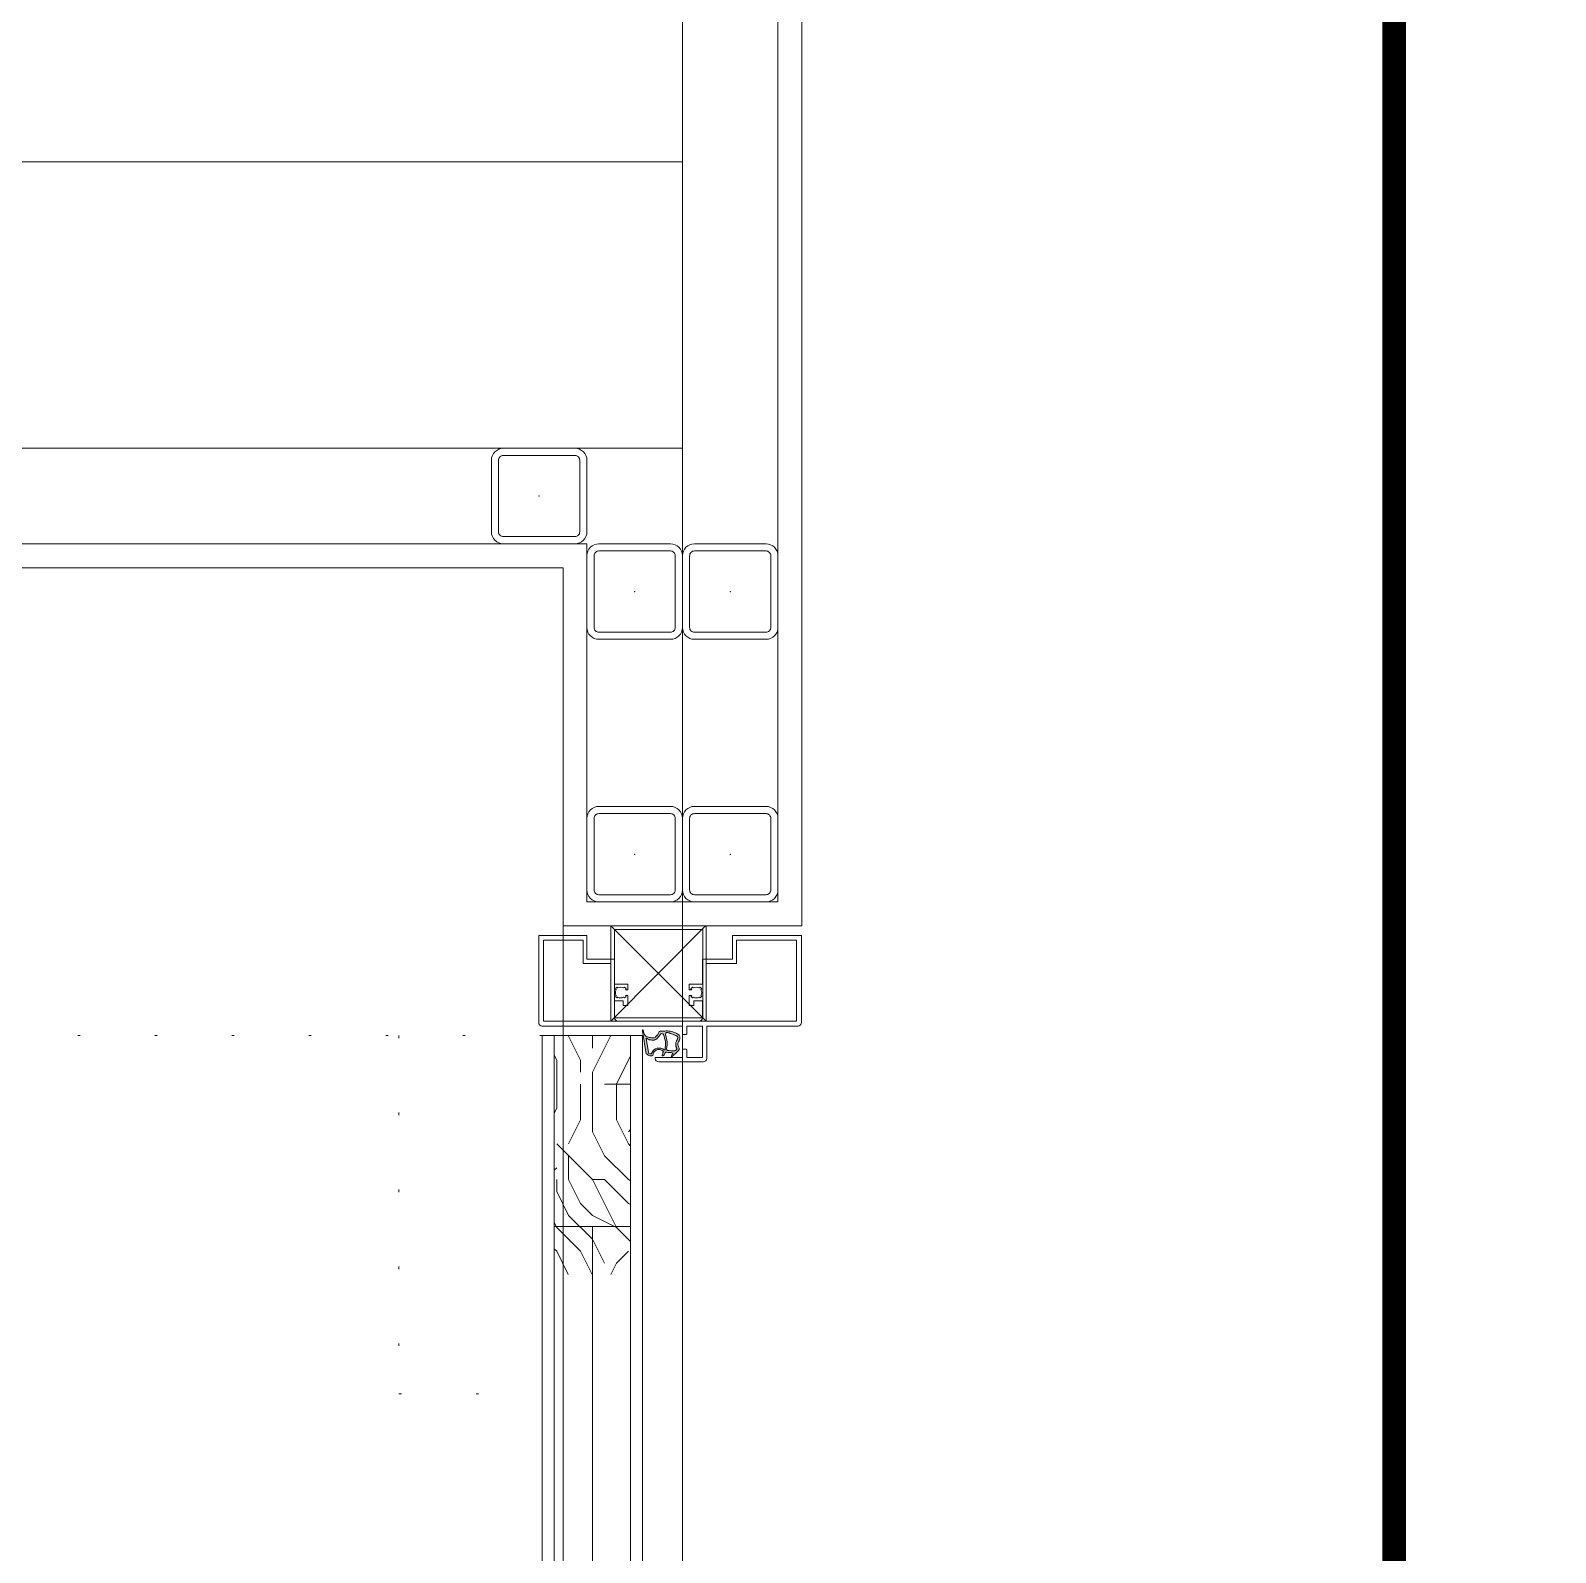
# Model space of a CAD drawing. Extents: x -1281 to 23780, y 0 to 7214.
# Drawn here: x 1365.2 to 1429.1, y 475.8 to 539.5 of the extents above; entities that cross this region are included whole.
import ezdxf

# ---------------------------------------------------------------- set-up
doc = ezdxf.new("R2010")
doc.units = 0
doc.header["$LTSCALE"] = 25
doc.header["$MEASUREMENT"] = 0
doc.linetypes.add('DOT2', pattern=[0.125, 0, -0.125])
doc.linetypes.add('HIDDEN2', pattern=[4.7624999999999975, 3.174999999999998, -1.587499999999999])
doc.layers.get('0').update_dxf_attribs({"color": 9, "lineweight": 9})
for name, color, linetype, lineweight in [('06D', 9, 'Continuous', 9), ('09', 9, 'Continuous', 9), ('10', 9, 'Continuous', 9), ('11', 9, 'Continuous', 9), ('12', 9, 'Continuous', 9), ('20', 9, 'DOT2', 9), ('21', 9, 'Continuous', 9), ('33', 9, 'BATTING', 9), ('35', 9, 'Continuous', 9), ('40B', 9, 'Continuous', 9)]:
    doc.layers.add(name, color=color, linetype=linetype, lineweight=lineweight)
doc.linetypes.add('BATTING', pattern='A,0.0001,-0.1,[134,ltypeshp.shx,S=0.1,R=0,X=-0.1,Y=0],-0.2,[134,ltypeshp.shx,S=0.1,R=180,X=0.1,Y=0],-0.1', length=0.4001000000000002)

# ---------------------------------------------------------------- blocks, each defined once
blk = doc.blocks.new('Prf-40x40')
for points in [[(1.5, -1.999999999998179), (-1.5, -2.000000000001818, -0.4142135623730951), (-2, -1.500000000001818), (-2, 1.499999999998179, -0.4142135623730951), (-1.5, 1.999999999998179), (1.5, 2.000000000001818, -0.4142135623730951), (2, 1.500000000001818), (2, -1.499999999998179, -0.4142135623730951)], [(1.499999999999543, -1.699999999998908), (-1.5, -1.700000000002543, -0.4142135623738941), (-1.699999999999818, -1.500000000001818), (-1.699999999999818, 1.499999999998179, -0.4142135623738941), (-1.499999999999543, 1.699999999998908), (1.5, 1.700000000002543, -0.4142135623738941), (1.699999999999818, 1.500000000001818), (1.699999999999818, -1.499999999998179, -0.4142135623738941)]]:
    blk.add_lwpolyline(points, format="xyb", close=True)
blk.add_point((0, 0))
blk = doc.blocks.new('p-korkasa_40x40')
at = {"layer": '10'}
for points in [[(-2, -2), (-2, -2, 4.557571570274368), (-2, -2), (2, -2.000000000000454, 6.895317174706505), (2, -2.000000000000454), (2, -2.000000000000454), (2, 2.000000000000454), (-2, 2), (-2, -2)], [(-1.85000000000582, -1.85000000000582), (-1.85000000000582, 1.85000000000582), (1.85000000000582, 1.85000000000582), (1.85000000000582, -1.85000000000582), (-1.85000000000582, -1.85000000000582, -4.556434831823175), (-1.85000000000582, -1.85000000000582)]]:
    blk.add_lwpolyline(points, format="xyb", close=True, dxfattribs=at)
for points in [[(2, -2.000000000000454), (-2, 2)], [(2, 2.000000000000454), (-2, -1.96874570933869)]]:
    blk.add_lwpolyline(points, dxfattribs=at)
blk = doc.blocks.new('p-kapı')
at = {"layer": '09'}
h = blk.add_hatch(dxfattribs=at)
h.set_pattern_fill('LOGEND', color=256, scale=10, style=0)
h.set_pattern_definition([(360, (-1595.241908694795, -1979.639528495034), (9.999999999999996, -10), [3, -7]), (360, (-1595.241908694795, -1980.139528495034), (9.999999999999996, -10), [3, -7]), (360, (-1594.741908694795, -1981.139528495034), (9.999999999999996, -10), [2, -8]), (360, (-1594.241908694796, -1982.139528495034), (9.999999999999996, -10), [1.5, -8.5]), (360, (-1594.241908694796, -1983.139528495034), (9.999999999999996, -10), [1, -9]), (360, (-1596.741908694796, -1984.139528495034), (9.999999999999996, -10), [0.5, -2.5, 0.5, -6.5]), (360, (-1595.241908694795, -1984.639528495034), (9.999999999999996, -10), [0.5, -4, 1.5, -4]), (360, (-1593.241908694795, -1985.139528495034), (9.999999999999996, -10), [0.5, -0.5, 0.5, -8.5]), (360, (-1593.741908694795, -1985.639528495034), (9.999999999999996, -10), [0.5, -9.5]), (360, (-1594.241908694796, -1986.639528495034), (9.999999999999996, -10), [1.5, -8.5]), (360, (-1594.241908694796, -1987.639528495034), (9.999999999999996, -10), [2, -8]), (360, (-1594.741908694795, -1988.639528495034), (9.999999999999996, -10), [2.5, -3, 0.5, -4]), (270, (-1598.741908694796, -1982.639528495034), (-10, -9.999999999999996), [0.5, -1, 2.5, -6]), (270, (-1598.241908694796, -1983.639528495034), (-10, -9.999999999999996), [0.5, -0.5, 1.5, -7.5]), (270, (-1597.741908694796, -1987.639528495034), (-10, -9.999999999999996), [1, -9]), (270, (-1597.241908694796, -1983.639528495034), (-10, -9.999999999999996), [2, -3, 0.5, -4.5]), (270, (-1596.741908694796, -1989.139528495034), (-10, -9.999999999999996), [0.5, -9.5]), (270, (-1596.241908694796, -1984.139528495034), (-10, -9.999999999999996), [1.5, -8.5]), (270, (-1595.241908694795, -1984.639528495034), (-10, -9.999999999999996), [1, -9]), (270, (-1594.241908694796, -1984.639528495034), (-10, -9.999999999999996), [0.5, -1.5, 1.5, -6.5]), (270, (-1593.741908694795, -1985.139528495034), (-10, -9.999999999999996), [0.5, -9.5]), (270, (-1593.241908694795, -1983.139528495034), (-10, -9.999999999999996), [1.399999999999999, -8.6]), (270, (-1592.741908694796, -1981.139528495034), (-10, -9.999999999999996), [1, -9]), (270, (-1591.741908694795, -1985.139528495034), (-10, -9.999999999999996), [0.5, -9.5]), (270, (-1590.741908694796, -1984.639528495034), (-10, -9.999999999999996), [1.5, -8.5]), (270, (-1589.741908694796, -1984.639528495034), (-10, -9.999999999999996), [1.5, -8.5]), (314.9999999999999, (-1591.241908694796, -1980.639528495034), (-3.3e-15, -10.00000000019025), [0.7071000000000001, -0.7071000000000001, 0.7071000000000001, -12.02083562]), (314.9999999999999, (-1593.241908694795, -1983.139528495034), (-3.3e-15, -10.00000000019025), [1.414199999999999, -12.72793562]), (314.9999999999999, (-1597.241908694796, -1988.139528495034), (-3.3e-15, -10.00000000019025), [1.414199999999999, -12.72793562]), (314.9999999999999, (-1595.241908694795, -1985.639528495034), (-3.3e-15, -10.00000000019025), [1.414199999999999, -12.72793562]), (314.9999999999999, (-1594.741908694795, -1983.639528495034), (-3.3e-15, -10.00000000019025), [1.414199999999999, -12.72793562]), (314.9999999999999, (-1591.741908694795, -1981.639528495034), (-3.3e-15, -10.00000000019025), [1.414199999999999, -12.72793562]), (314.9999999999999, (-1592.741908694796, -1982.139528495034), (-3.3e-15, -10.00000000019025), [2.121319999999998, -12.02081562]), (314.9999999999999, (-1595.741908694796, -1986.639528495034), (-3.3e-15, -10.00000000019025), [0.7071000000000001, -13.43503562]), (314.9999999999999, (-1596.241908694796, -1987.639528495034), (-3.3e-15, -10.00000000019025), [0.7071000000000001, -13.43503562]), (314.9999999999999, (-1592.241908694796, -1987.639528495034), (-3.3e-15, -10.00000000019025), [0.7071000000000001, -13.43503562]), (314.9999999999999, (-1596.241908694796, -1982.639528495034), (-3.3e-15, -10.00000000019025), [0.7071000000000001, -13.43503562]), (314.9999999999999, (-1590.741908694796, -1986.139528495034), (-3.3e-15, -10.00000000019025), [0.7071000000000001, -13.43503562]), (314.9999999999999, (-1594.241908694796, -1985.139528495034), (-3.3e-15, -10.00000000019025), [0.7071000000000001, -13.43503562]), (314.9999999999999, (-1593.241908694795, -1986.139528495034), (-3.3e-15, -10.00000000019025), [0.7071000000000001, -13.43503562]), (225, (-1593.741908694795, -1984.139528495034), (-10.00000000019025, 3.3e-15), [0.7071000000000001, -0.7071000000000001, 2.121319999999998, -10.60661562]), (225, (-1592.241908694796, -1984.139528495034), (-10.00000000019025, 3.3e-15), [0.7071000000000001, -13.43503562]), (225, (-1592.241908694796, -1980.639528495034), (-10.00000000019025, 3.3e-15), [0.7071000000000001, -13.43503562]), (225, (-1594.241908694796, -1983.139528495034), (-10.00000000019025, 3.3e-15), [0.7071000000000001, -13.43503562]), (225, (-1592.741908694796, -1985.139528495034), (-10.00000000019025, 3.3e-15), [0.7071000000000001, -13.43503562]), (225, (-1595.241908694795, -1982.639528495034), (-10.00000000019025, 3.3e-15), [0.7071000000000001, -13.43503562]), (225, (-1591.241908694796, -1982.639528495034), (-10.00000000019025, 3.3e-15), [0.7071000000000001, -13.43503562]), (225, (-1598.241908694796, -1979.639528495034), (-10.00000000019025, 3.3e-15), [0.7071000000000001, -13.43503562]), (225, (-1597.741908694796, -1980.139528495034), (-10.00000000019025, 3.3e-15), [1.414199999999999, -12.72793562]), (225, (-1597.241908694796, -1980.639528495034), (-10.00000000019025, 3.3e-15), [1.414199999999999, -12.72793562]), (225, (-1596.241908694796, -1980.639528495034), (-10.00000000019025, 3.3e-15), [1.414199999999999, -12.72793562]), (225, (-1595.741908694796, -1981.639528495034), (-10.00000000019025, 3.3e-15), [1.414199999999999, -12.72793562]), (225, (-1591.741908694795, -1985.639528495034), (-10.00000000019025, 3.3e-15), [1.414199999999999, -12.72793562]), (225, (-1589.741908694796, -1980.639528495034), (-10.00000000019025, 3.3e-15), [1.414199999999999, -12.72793562]), (225, (-1589.241908694796, -1988.639528495034), (-10.00000000019025, 3.3e-15), [1.414199999999999, -12.72793562]), (225, (-1589.241908694796, -1987.639528495034), (-10.00000000019025, 3.3e-15), [1.414199999999999, -12.72793562]), (225, (-1590.241908694796, -1987.139528495034), (-10.00000000019025, 3.3e-15), [1.414199999999999, -12.72793562]), (225, (-1597.241908694796, -1987.139528495034), (-10.00000000019025, 3.3e-15), [2.121319999999998, -12.02081562]), (225, (-1590.741908694796, -1986.139528495034), (-10.00000000019025, 3.3e-15), [2.121319999999998, -12.02081562]), (333.4349487999999, (-1596.241908694796, -1989.139528495034), (10.00000000000094, -4.0006493e-09), [1.117999999999998, -21.24267976999997]), (333.4349487999999, (-1596.241908694796, -1984.139528495034), (10.00000000000094, -4.0006493e-09), [1.117999999999998, -21.24267976999997]), (333.4349487999999, (-1595.241908694795, -1987.139528495034), (10.00000000000094, -4.0006493e-09), [1.117999999999998, -21.24267976999997]), (333.4349487999999, (-1592.241908694796, -1980.139528495034), (10.00000000000094, -4.0006493e-09), [1.117999999999998, -21.24267976999997]), (333.4349487999999, (-1592.741908694796, -1981.139528495034), (10.00000000000094, -4.0006493e-09), [1.117999999999998, -21.24267976999997]), (333.4349487999999, (-1595.741908694796, -1983.139528495034), (10.00000000000094, -4.0006493e-09), [1.117999999999998, -21.24267976999997]), (333.4349487999999, (-1595.741908694796, -1988.139528495034), (10.00000000000094, -4.0006493e-09), [1.117999999999998, -21.24267976999997]), (333.4349487999999, (-1592.741908694796, -1985.139528495034), (10.00000000000094, -4.0006493e-09), [2.235999999999997, -20.12467976999998]), (296.5650511799998, (-1592.741908694796, -1986.639528495034), (5.099821e-10, -10.00000000000094), [1.117999999999975, -21.24267976999962]), (296.5650511799998, (-1591.241908694796, -1983.639528495034), (5.099821e-10, -10.00000000000094), [1.117999999999975, -21.24267976999962]), (296.5650511799998, (-1596.241908694796, -1985.639528495034), (5.099821e-10, -10.00000000000094), [1.117999999999975, -21.24267976999962]), (296.5650511799998, (-1598.241908694796, -1986.139528495034), (5.099821e-10, -10.00000000000094), [1.117999999999975, -21.24267976999962]), (296.5650511799998, (-1592.241908694796, -1984.139528495034), (5.099821e-10, -10.00000000000094), [1.117999999999975, -21.24267976999962]), (296.5650511799998, (-1593.241908694795, -1984.139528495034), (5.099821e-10, -10.00000000000094), [1.117999999999975, -21.24267976999962]), (296.5650511799998, (-1597.241908694796, -1985.639528495034), (5.099821e-10, -10.00000000000094), [2.235999999999953, -20.12467976999963]), (296.5650511799998, (-1589.741908694796, -1982.139528495034), (5.099821e-10, -10.00000000000094), [2.235999999999953, -20.12467976999963]), (296.5650511799998, (-1590.741908694796, -1982.639528495034), (5.099821e-10, -10.00000000000094), [2.235999999999953, -20.12467976999963]), (243.4349487999999, (-1598.741908694796, -1981.139528495034), (-4.0006526e-09, -10.00000000000094), [1.11799999999998, -21.24267976999968]), (243.4349487999999, (-1598.741908694796, -1986.639528495034), (-4.0006526e-09, -10.00000000000094), [1.11799999999998, -21.24267976999968]), (243.4349487999999, (-1596.741908694796, -1979.639528495034), (-4.0006526e-09, -10.00000000000094), [1.11799999999998, -21.24267976999968]), (243.4349487999999, (-1597.741908694796, -1988.639528495034), (-4.0006526e-09, -10.00000000000094), [1.11799999999998, -21.24267976999968]), (243.4349487999999, (-1596.741908694796, -1982.639528495034), (-4.0006526e-09, -10.00000000000094), [1.11799999999998, -21.24267976999968]), (243.4349487999999, (-1594.741908694795, -1983.639528495034), (-4.0006526e-09, -10.00000000000094), [1.11799999999998, -21.24267976999968]), (243.4349487999999, (-1593.741908694795, -1985.639528495034), (-4.0006526e-09, -10.00000000000094), [1.11799999999998, -21.24267976999968]), (243.4349487999999, (-1598.241908694796, -1981.639528495034), (3.2114650989e-06, -10.00000160773382), [1.11799999999998, -21.24267976999968]), (243.4349487999999, (-1595.741908694796, -1983.139528495034), (-4.0006526e-09, -10.00000000000094), [1.11799999999998, -21.24267976999968]), (243.4349487999999, (-1592.741908694796, -1982.139528495034), (-4.0006526e-09, -10.00000000000094), [1.11799999999998, -21.24267976999968]), (243.4349487999999, (-1591.741908694795, -1983.139528495034), (-4.0006526e-09, -10.00000000000094), [1.11799999999998, -21.24267976999968]), (243.4349487999999, (-1589.741908694796, -1986.139528495034), (-4.0006526e-09, -10.00000000000094), [1.11799999999998, -21.24267976999968]), (243.4349487999999, (-1597.241908694796, -1989.139528495034), (-4.0006526e-09, -10.00000000000094), [1.11799999999998, -21.24267976999968]), (243.4349487999999, (-1598.741908694796, -1988.639528495034), (-4.0006526e-09, -10.00000000000094), [2.23599999999996, -20.12467976999968]), (243.4349487999999, (-1597.241908694796, -1981.639528495034), (-4.0006526e-09, -10.00000000000094), [2.23599999999996, -20.12467976999968]), (206.5650511799999, (-1598.741908694796, -1980.139528495034), (-10.00000000000094, -5.099854e-10), [1.117999999999998, -21.24267976999997]), (206.5650511799999, (-1590.241908694796, -1979.639528495034), (-10.00000000000094, -5.099854e-10), [1.117999999999998, -21.24267976999997]), (206.5650511799999, (-1590.741908694796, -1984.639528495034), (-10.00000000000094, -5.099854e-10), [1.117999999999998, -21.24267976999997]), (206.5650511799999, (-1594.741908694795, -1981.139528495034), (-10.00000000000094, -5.099854e-10), [1.117999999999998, -21.24267976999997]), (206.5650511799999, (-1595.241908694795, -1980.139528495034), (-10.00000000000094, -5.099854e-10), [1.117999999999998, -21.24267976999997]), (206.5650511799999, (-1594.241908694796, -1982.139528495034), (-10.00000000000094, -5.099854e-10), [1.117999999999998, -21.24267976999997]), (206.5650511799999, (-1591.241908694796, -1988.139528495034), (-10.00000000000094, -5.099854e-10), [1.117999999999998, -21.24267976999997]), (206.5650511799999, (-1590.241908694796, -1988.639528495034), (-10.00000000000094, -5.099854e-10), [2.235999999999996, -20.12467976999998])])
h.paths.add_polyline_path([(1.170000000001889, -4.599999999998543), (1.170000000001889, -14.60028270519979), (4.370000000002618, -14.60028270519979), (4.370000000002618, -4.599999999998543)])
at = {"layer": '10'}
h = blk.add_hatch(color=256, dxfattribs=at)
edge = h.paths.add_edge_path()
edge.add_spline(control_points=[(-0.5369756097570644, -5.487583130314305), (-0.5906374453152239, -5.448109474127703), (-0.6878822009421129, -5.376576213864607), (-0.7823709486983716, -5.26979727714206), (-0.8899654388224005, -5.183654342275985), (-0.8351330276491353, -5.074845487528363), (-0.7993581297414494, -4.972602756468404), (-0.8236312188018928, -4.864064488465372), (-0.8909774078929331, -4.779597429209387), (-0.8936748011838059, -4.686491515603847), (-0.8901922852564894, -4.571903196243511), (-0.728764212148235, -4.500753839522076), (-0.5556085026000801, -4.416274023991716), (-0.3208874964548158, -4.395586009384714), (-0.1643808494300174, -4.42080311450263), (-0.0170845106040361, -4.413859327672981), (-0.0044594722057809, -4.527684065302309), (0.0795073431909259, -4.599534732878963), (0.1646003593887144, -4.71296180869831), (0.2895508234578301, -4.690704634194842), (0.4061617531915547, -4.673187978973147), (0.5518175704273744, -4.632420690963042), (0.5995418682032323, -4.505562638551054), (0.6480338603832934, -4.328156698684324), (0.6698076058928564, -4.376234219475009), (0.6769063150313741, -4.400546785698677)], knot_values=[0, 0, 0, 0, 1.972481329933421, 3.574485720078666, 4.459231721842631, 5.627326994262999, 6.631388320856649, 7.787072978740821, 8.75015276194368, 9.776376719050775, 10.52172028727109, 11.98318526219924, 14.34903833668033, 16.62296311174929, 18.66660599276623, 19.53265988375316, 20.30320742306432, 21.53106540985929, 22.8950020509257, 24.14050273090668, 24.94140504827469, 26.57643914558082, 28.1214307914516, 29.40842415818681, 30.06904306217089, 30.06904306217089, 30.06904306217089, 30.06904306217089], degree=3, periodic=0)
edge.add_arc((0.6577079170856451, -4.406152275536441), 0.0200000000000125, 350.303872262608, 376.27658788719623, ccw=False)
edge.add_line((0.6774222141648352, -4.409520730769144), (0.514778214589569, -5.361414672272076))
edge.add_spline(control_points=[(0.5147782145904785, -5.361414672275714), (0.4684569597193331, -5.388787999763736), (0.4029367876937613, -5.443303916799778), (0.299123291955766, -5.449055911398318), (0.2368332224687037, -5.433057827853191), (0.2434630590905726, -5.433695241110398), (0.2195726180252677, -5.362300950851932), (0.2195726180252677, -5.362300950851932)], knot_values=[0, 0, 0, 0, 0.2230052084876708, 0.4469780816912642, 0.8022655540997069, 1.018676818468204, 1.060393501096338, 1.060393501096338, 1.060393501096338, 1.060393501096338], degree=3, periodic=0)
edge.add_arc((-0.0149015127535677, -5.415764181387202), 0.2404920685283454, 372.8446095959982, 501.1423613045367)
edge.add_spline(control_points=[(-0.2021744220619439, -5.264882464594847), (-0.1844337589864153, -5.291202170345058), (-0.1854437276160752, -5.349255018729309), (-0.1315036820815294, -5.445958331976726), (-0.2492554579002899, -5.444384058457217), (-0.2605854891371564, -5.251315691763012), (-0.4150242235737096, -5.31380163356516), (-0.6628840222583677, -5.301241093380665), (-0.5288317618396832, -5.417381600585939), (-0.5347583595721517, -5.468470008810981), (-0.5369756097570644, -5.487583130314305)], knot_values=[1.684532790128255, 1.684532790128255, 1.684532790128255, 1.684532790128255, 1.827512949640418, 2.001131811412198, 2.034132841388928, 2.383878172112238, 2.570749579948123, 2.81730155771981, 2.995364809708569, 3.101801527567439, 3.101801527567439, 3.101801527567439, 3.101801527567439], degree=3, periodic=0)
edge = h.paths.add_edge_path(flags=16)
edge.add_spline(control_points=[(0.4883339317893844, -4.707549555794683), (0.4716886541282295, -4.72382829525304), (0.4523573484184455, -4.740081949203158), (0.4147011533677869, -4.762876765031251), (0.4001201892897372, -4.769903305110347), (0.3915949691217975, -4.773773023873216)], knot_values=[4.696285649924368, 4.696285649924368, 4.696285649924368, 4.696285649924368, 4.79612257682362, 4.79612257682362, 4.854419796380462, 4.854419796380462, 4.854419796380462, 4.854419796380462], degree=3, periodic=0)
edge.add_spline(control_points=[(0.3915949691217975, -4.773773023873216), (0.3885683923836041, -4.773607827773957), (0.3855311636252736, -4.773655683078687), (0.3757315162838495, -4.774002489109988), (0.3681160688320233, -4.774514404918591), (0.3516475183459988, -4.775929850264217), (0.3429637488879962, -4.776802903492352), (0.3252907630521804, -4.778838108541092), (0.316594720883586, -4.779977599690028), (0.291213085376512, -4.783661981935438), (0.2728923982976994, -4.786533683887681), (0.2312442128131806, -4.78980612817395), (0.2079686403376399, -4.790495247798387), (0.1708219201973407, -4.78445179665141), (0.157941705580015, -4.781219668708216), (0.126446850845241, -4.770230560083289), (0.1093897561368067, -4.760862773509868), (0.0793808313101181, -4.740266044478628), (0.0663699295146216, -4.728753008399507), (0.0429483607986185, -4.705703304971394), (0.0327881743869512, -4.6945441887583), (0.0148434022485162, -4.673768951717647), (0.0068756339605898, -4.663993070942523), (-0.0090410068587516, -4.644832979894998), (-0.0171964423425379, -4.635036743347882), (-0.0399044250698353, -4.605598142516099), (-0.0547606956715754, -4.584164799889547), (-0.0673612565879012, -4.558587210129186)], knot_values=[3.795205768767631, 3.795205768767631, 3.795205768767631, 3.795205768767631, 3.825435281411388, 3.825435281411388, 3.876175829762433, 3.876175829762433, 3.923120005564896, 3.923120005564896, 3.970064181367359, 3.970064181367359, 4.056079576782028, 4.056079576782028, 4.1420949721967, 4.1420949721967, 4.181856208153813, 4.181856208153813, 4.244411595576305, 4.244411595576305, 4.309456277789172, 4.309456277789172, 4.374500960002043, 4.374500960002043, 4.436400391423946, 4.436400391423946, 4.498299822845847, 4.498299822845847, 4.605733337985941, 4.605733337985941, 4.605733337985941, 4.605733337985941], degree=3, periodic=0)
edge.add_arc((-0.1355372299003648, -4.592173467186512), 0.0759999999999773, 386.2267322776729, 512.7778100074727)
edge.add_arc((0.7681294868853002, -4.977224969225062), 1.058097748058568, 156.6238447574831, 191.1623001326106)
edge.add_arc((-0.2503260998964834, -5.178210484511509), 0.0200000000000284, 191.0999284626219, 300.1954139159717)
edge.add_arc((-0.0254490172264923, -5.461997083402821), 0.3422998841750275, 24.48805169599501, 128.8712679559413, ccw=False)
edge.add_arc((0.3533265005826252, -5.298020562389866), 0.0708012071070941, 198.181550441474, 359.8422720900505)
edge.add_line((0.4241274394116772, -5.298215468756097), (0.5220320556400111, -4.725216702885518))
edge.add_arc((0.5023177585608211, -4.721848247652815), 0.019999999999999, 350.303872269459, 494.3621609343977)
edge = h.paths.add_edge_path(flags=16)
edge.add_spline(control_points=[(-0.3815073000114353, -4.472222122116363), (-0.3834389916773944, -4.472755469825642), (-0.3853727186760807, -4.473293892668153), (-0.4205788632025361, -4.483177059635636), (-0.4544610585180635, -4.493986634843166), (-0.4889215080875148, -4.505812684583361), (-0.4900629374460549, -4.506205374447745), (-0.4912037800822874, -4.506598829961148)], knot_values=[2.606882164150666, 2.606882164150666, 2.606882164150666, 2.606882164150666, 2.618308665253161, 2.618308665253161, 2.814704777591772, 2.814704777591772, 2.821436412206805, 2.821436412206805, 2.821436412206805, 2.821436412206805], degree=3, periodic=0)
edge.add_spline(control_points=[(-0.4912037800822874, -4.506598829961148), (-0.5233471352403285, -4.517684478290902), (-0.5550247264036443, -4.529377925202424), (-0.5877413626330963, -4.542037063278256), (-0.5892461558505602, -4.542620780113793), (-0.5907511911427719, -4.543206048052525)], knot_values=[2.408074102405524, 2.408074102405524, 2.408074102405524, 2.408074102405524, 2.597738580129102, 2.597738580129102, 2.606882164150666, 2.606882164150666, 2.606882164150666, 2.606882164150666], degree=3, periodic=0)
edge.add_spline(control_points=[(-0.5907511911427719, -4.543206048052525), (-0.6054095705112559, -4.548906299380178), (-0.6200909125836916, -4.554753686526963), (-0.6513064689206658, -4.567462292994605), (-0.6679456813908474, -4.574394172494065), (-0.6975867124383514, -4.586989977215123), (-0.7102365350583569, -4.592390315156078), (-0.7229134244116722, -4.597943268978269)], knot_values=[2.149006277224146, 2.149006277224146, 2.149006277224146, 2.149006277224146, 2.238060749371884, 2.238060749371884, 2.336258805541189, 2.336258805541189, 2.408074102405524, 2.408074102405524, 2.408074102405524, 2.408074102405524], degree=3, periodic=0)
edge.add_spline(control_points=[(-0.7229134244116722, -4.597943268978269), (-0.7275705286083394, -4.599983255589904), (-0.7322312857468205, -4.602043839309772), (-0.7455618066960596, -4.608008490373322), (-0.7536017658676429, -4.611828990477079), (-0.7677693781188282, -4.618944767549691), (-0.7739268021578029, -4.622241907200078), (-0.7842826841624629, -4.628234270370738), (-0.7883197533083149, -4.630736095932662), (-0.7920567741166451, -4.633701593120347)], knot_values=[1.977607441624772, 1.977607441624772, 1.977607441624772, 1.977607441624772, 2.003990200929743, 2.003990200929743, 2.053089229014396, 2.053089229014396, 2.101047753119271, 2.101047753119271, 2.149006277224144, 2.149006277224144, 2.149006277224144, 2.149006277224144], degree=3, periodic=0)
edge.add_arc((-0.7796246261059423, -4.649368172060348), 0.0200000000000304, 128.4336106568367, 179.4444368482111)
edge.add_spline(control_points=[(-0.7994840715909959, -4.647001227844157), (-0.7996182607275844, -4.648127119100536), (-0.7997274019762699, -4.649270390116727), (-0.8002259230997879, -4.655377579787455), (-0.8004687433967774, -4.661489339101533), (-0.8008469303676973, -4.678717195005447), (-0.8008342107059434, -4.690569281578063), (-0.8005320933662003, -4.700638614369379)], knot_values=[1.69878072459484, 1.69878072459484, 1.69878072459484, 1.69878072459484, 1.709176364630534, 1.709176364630534, 1.751194216338215, 1.751194216338215, 1.814824352558606, 1.814824352558606, 1.814824352558606, 1.814824352558606], degree=3, periodic=0)
edge.add_spline(control_points=[(-0.8005320933662003, -4.700638614369379), (-0.8005291922345351, -4.700735306796559), (-0.8005262644182947, -4.700831834830751), (-0.8002453347398841, -4.709994188720882), (-0.7996581484585477, -4.717831906731587), (-0.7983876424550544, -4.727805052178155), (-0.7979033033734595, -4.730831703876901), (-0.7967892664892136, -4.736400009627687), (-0.7963274052344786, -4.738312488167137), (-0.7950642314099241, -4.742959291426813), (-0.7941042474449205, -4.745736805889464), (-0.7922515160280456, -4.749893213578616), (-0.7915139412471035, -4.751386409348922), (-0.7898580297332956, -4.754580855151289), (-0.7890619376630639, -4.756077201753212), (-0.7868423479412741, -4.760092619239003), (-0.785815735354845, -4.761863285893921), (-0.7847239510629151, -4.763692432650714)], knot_values=[1.498288754767149, 1.498288754767149, 1.498288754767149, 1.498288754767149, 1.498899773643438, 1.498899773643438, 1.55638679152604, 1.55638679152604, 1.58513030046734, 1.58513030046734, 1.61387380940864, 1.61387380940864, 1.646408564364206, 1.646408564364206, 1.665384561853024, 1.665384561853024, 1.684360559341839, 1.684360559341839, 1.69878072459484, 1.69878072459484, 1.69878072459484, 1.69878072459484], degree=3, periodic=0)
edge.add_line((-0.7847239510629151, -4.763692432650714), (-0.7586869314282012, -4.807314172154292))
edge.add_line((-0.7586869314254728, -4.807314172154292), (-0.7255136902876984, -4.892826685434557))
edge.add_line((-0.7255136902895174, -4.892826685434557), (-0.7173155414820941, -4.968486310488515))
edge.add_line((-0.7173155414820941, -4.968486310492153), (-0.7384525110683171, -5.073848124018696))
edge.add_spline(control_points=[(-0.7384525110719551, -5.073848124025972), (-0.7417319309315645, -5.082875379535834), (-0.7452146564100987, -5.091635143231542), (-0.7561384565451591, -5.117976489476859), (-0.7633910574986658, -5.133729595487238), (-0.7682081721068243, -5.146175721485631)], knot_values=[0.9322138717899155, 0.9322138717899155, 0.9322138717899155, 0.9322138717899155, 0.9728151593248144, 0.9728151593248144, 1.059280169269481, 1.059280169269481, 1.059280169269481, 1.059280169269481], degree=3, periodic=0)
edge.add_arc((-0.7495564365199244, -5.153394638276949), 0.0199999999999873, 155.8711632790235, 228.8123973927473)
edge.add_spline(control_points=[(-0.7630056632260676, -5.168197283346669), (-0.7554750532144681, -5.175039363311952), (-0.7451898386098037, -5.183923097909428), (-0.7354561730571731, -5.192862009229427), (-0.7354408858154784, -5.192876049142794), (-0.735425599890732, -5.192890088728745)], knot_values=[0.6191493752113117, 0.6191493752113117, 0.6191493752113117, 0.6191493752113117, 0.6800377646677511, 0.6800377646677511, 0.6801335518299229, 0.6801335518299229, 0.6801335518299229, 0.6801335518299229], degree=3, periodic=0)
edge.add_line((-0.735425599890732, -5.192890088728745), (-0.7085877083327432, -5.218385404619767))
edge.add_arc((-0.6554298056871632, -5.164069316888342), 0.0760000000000115, 225.6174196060796, 248.1751496806524)
edge.add_line((-0.6836843639466679, -5.234621991803579), (-0.6090193983354766, -5.237696418160338))
edge.add_line((-0.6090193983327481, -5.237696418160338), (-0.5257167661893618, -5.233455986635817))
edge.add_line((-0.5257167661911808, -5.233455986635817), (-0.4458209923805044, -5.229388977597409))
edge.add_line((-0.445820992379595, -5.229388977597409), (-0.3993508796656897, -5.227023466140963))
edge.add_line((-0.3993508796665992, -5.227023466140963), (-0.3993451848336917, -5.227020210622868))
edge.add_arc((-0.4095884813359591, -5.151713671220931), 0.0760000000000394, 277.7459111072929, 367.2281972781141)
edge.add_line((-0.3341924609158013, -5.142151239269876), (-0.3342328856770109, -5.142296967715083))
edge.add_line((-0.3342328856779204, -5.142296967715083), (-0.3466309443083446, -5.07546490272216))
edge.add_line((-0.3466309443065256, -5.07546490272216), (-0.355971261873492, -4.984500883256258))
edge.add_line((-0.35597126187713, -4.984500883256258), (-0.3547381997259436, -4.856020760558748))
edge.add_line((-0.3547381997232151, -4.856020760555111), (-0.3473031821049517, -4.788441025990323))
edge.add_line((-0.3473031821085897, -4.788441025993961), (-0.3161650954198194, -4.647602403383644))
edge.add_arc((0.6255815801705467, -4.929675160965414), 0.9830828253785207, 158.9158621440237, 163.3259459756231, ccw=False)
edge.add_arc((-0.361280229568365, -4.545481016604751), 0.0760000000000061, 336.3054641239717, 465.4350394577134)
for p, q in [((0.6774222141648352, -4.409520730769144), (0.5147782145904785, -5.361414672275714)), ((0.5220320556400111, -4.725216702885518), (0.4238229449983919, -5.299997559632172)), ((-0.6520531316018606, -5.239887004390766), (-0.3993804007805011, -5.227024968880868))]:
    blk.add_line(p, q, dxfattribs=at)
blk.add_lwpolyline([(-3.124999999996361, -0.4000000000014552, -0.4142135623730951), (-3.099999999998543, -0.4250000000029104), (-3.099999999998543, -1.400000000059662), (-1.86499999999796, -1.400000000059662, -0.4142135623730951), (-1.839999999996505, -1.425000000061118), (-1.839999999996505, -2.445454079315823), (-1.281196915806503, -2.445454079315823), (-1.281196915806503, -2.675454079311748), (-1.390486237687582, -2.675454079311748), (-1.354628344986849, -2.639596186614654, 0.0916730868048769), (-1.425339023106061, -2.568885508495439), (-1.461431334289954, -2.604977819675696, 0.2882609505077494), (-1.700962497321597, -2.604977819675696), (-1.73705480850549, -2.568885508495439, 0.091673086804877), (-1.807765486624703, -2.639596186614654), (-1.771673175440809, -2.675688497794908, 0.2882609505067066), (-1.771673175440809, -2.915219660826551), (-1.807765486624703, -2.951311972014082, 0.09167308680455198), (-1.73705480850549, -3.022022650133294), (-1.700962497321597, -2.985930338945763, 0.2882609505077494), (-1.461431334289954, -2.985930338945763), (-1.425339023106061, -3.022022650133294, 0.0916730868044047), (-1.354628344986849, -2.951311972014082), (-1.390486237687582, -2.915454079309712), (-1.281196915806503, -2.915454079309712), (-1.281196915806503, -3.320454079315823, -0.4142135623730951), (-1.30619691580432, -3.345454079310002), (-1.456196915805774, -3.345454079310002, -0.4142135623730951), (-1.481196915807231, -3.320454079315823), (-1.481196915807231, -3.145454079312912), (-1.839999999996505, -3.145454079312912), (-1.839999999996505, -3.849999999998543, 0.4142135623730951), (-1.689999999998688, -4), (1.690000000002328, -4, 0.4142135623730951), (1.840000000003783, -3.849999999998543), (1.840000000003783, -3.145454079312912), (1.481196915810869, -3.145454079312912), (1.481196915810869, -3.320454079315823, -0.4142135623730951), (1.456196915813051, -3.345454079310002), (1.306196915811596, -3.345454079310002, -0.4142135623730951), (1.281196915810139, -3.320454079315823), (1.281196915810139, -2.915454079309712), (1.390486237694856, -2.915454079309712), (1.354628344994123, -2.951311972014082, 0.0916730868044046), (1.4253390231097, -3.022022650133294), (1.46143133429723, -2.985930338945763, 0.2882609505077494), (1.700962497328873, -2.985930338945763), (1.737054808512764, -3.022022650133294, 0.09167308680455198), (1.807765486631979, -2.951311972014082), (1.771673175444448, -2.915219660826551, 0.2882609505067075), (1.771673175444448, -2.675688497794908), (1.807765486631979, -2.639596186614654, 0.0916730868048769), (1.737054808512764, -2.568885508495439), (1.700962497328873, -2.604977819675696, 0.2882609505077494), (1.46143133429723, -2.604977819675696), (1.425339023113338, -2.568885508495439, 0.091673086804877), (1.354628344994123, -2.639596186614654), (1.390486237694856, -2.675454079311748), (1.281196915810139, -2.675454079311748), (1.281196915810139, -2.445454079315823), (1.840000000003783, -2.445454079315823), (1.840000000003783, -1.425000000061118, -0.4142135623730951), (1.8650000000016, -1.400000000059662), (3.000000000003637, -1.400000000059662), (3.000000000003637, -0.4250000000029104, -0.4142135623730951), (3.025000000005093, -0.4000000000014552), (4.995000000002619, -0.4000000000014552, -0.4142135623730951), (5.020000000004074, -0.4250000000029104), (5.020000000004074, -4.050000000002908, -0.4142135623730951), (4.870000000002619, -4.199999999997087), (-0.999999999996362, -4.199999999997087), (-0.999999999996362, -4.525000000001455, -0.4142135623730951), (-1.024999999997815, -4.550000000002909), (-1.154999999998834, -4.550000000002909, -0.4142135623730951), (-1.179999999996653, -4.525000000001455), (-1.179999999996653, -4.199999999997087), (-1.839999999996505, -4.199999999997087), (-1.839999999996505, -5.519999999996796), (-1.179999999996653, -5.519999999996796), (-1.179999999996653, -5.194999999999708, -0.4142135623730951), (-1.154999999998834, -5.169999999998251), (-1.024999999997815, -5.169999999998251, -0.4142135623730951), (-0.999999999996362, -5.194999999999708), (-0.999999999996362, -5.519999999996796), (0.1400000000030559, -5.519999999996796), (0.1400000000030559, -5.550000000002909, -0.4142135623730951), (-0.0099999999983993, -5.699999999997088), (-1.869999999998981, -5.699999999997088, -0.4142135623730951), (-2.019999999996798, -5.550000000002909), (-2.019999999996798, -4.199999999997087), (-5.829999999998107, -4.199999999997087, -0.4142135623730951), (-5.979999999995925, -4.050000000002908), (-5.979999999995925, -0.4250000000029104, -0.4142135623730951), (-5.95499999999447, -0.4000000000014552)], format="xyb", close=True, dxfattribs=at)
for points in [[(-5.779999999998834, -0.5999999999985448), (-5.779999999998834, -4), (-2, -4), (-2, -1.580000000059953), (-3.259999999998397, -1.580000000059953), (-3.259999999998397, -0.5999999999985448)], [(2.000000000003637, -1.580000000059953), (3.160000000007128, -1.580000000059953), (3.160000000007128, -0.5999999999985448), (4.820000000003347, -0.5999999999985448), (4.820000000003347, -4), (2.000000000003637, -4)]]:
    blk.add_lwpolyline(points, close=True, dxfattribs=at)
blk.add_lwpolyline([(-0.2852864468113694, -4.544508914594188), (-0.3161650954170909, -4.647602403383644), (-0.3473031821085897, -4.788441025993961), (-0.3547381997232151, -4.856020760562386), (-0.35597126187713, -4.984500883256258), (-0.3466309443065256, -5.07546490272216), (-0.3342328856779204, -5.142296967707807), (-0.3498928999542841, -5.19875022683118), (-0.3993451848327822, -5.227020210622868), (-0.445820992379595, -5.229388977597409), (-0.5257167661911808, -5.233455986635817), (-0.6090193983327481, -5.237696418160338), (-0.6836843639466679, -5.234621991803579), (-0.7085877083300148, -5.218385404623404), (-0.73542559989437, -5.192890088728745), (-0.7690206406296058, -5.1579929812724), (-0.7384525110683171, -5.073848124018696), (-0.7173155414820941, -4.968486310492153), (-0.7255136902895174, -4.892826685434557), (-0.7586869314254728, -4.807314172154292), (-0.7847239510629151, -4.763692432650714), (-0.8005320933662003, -4.700638614362106), (-0.7920567741202831, -4.633701593120347), (-0.7229134244116722, -4.597943268978269), (-0.5907511911464101, -4.543206048052525), (-0.4912037800822874, -4.506598829961148), (-0.3815073000114353, -4.472222122116363), (-0.3038095378688013, -4.495750547117495), (-0.3038095819792943, -4.495750496142136), (-0.2852864468113694, -4.544508914594188)], dxfattribs=at)
for centre, radius, start, end in [((-0.361280229568365, -4.545481016604751), 0.076, 336.3054640785231, 105.4350394371128), ((-0.7796246261059423, -4.649368172060348), 0.02, 128.4336106363328, 173.20327499731), ((0.6255815801705467, -4.929675160965414), 0.983082825378532, 158.9158621476075, 192.4906719201862), ((0.7681294868853002, -4.977224969225062), 1.058097748058572, 156.6238447583161, 191.1647034335445), ((-0.1355372299003648, -4.592173467186512), 0.076, 26.22673226566259, 152.7778100167051), ((0.5023177585608211, -4.721848247652815), 0.02, 350.3038722725713, 134.3621609305255), ((-0.7495564365199244, -5.153394638276949), 0.02, 158.8417053724818, 227.7426827470283), ((-0.6554298056871632, -5.164069316888342), 0.076, 225.617419607337, 270.7328797544679), ((-0.4095884813359591, -5.151713671220931), 0.076, 277.7459111072136, 5.782088052093817), ((-0.2503260998964834, -5.178210484511509), 0.02, 191.227074850636, 300.1954139160138), ((-0.0254490172264923, -5.461997083402821), 0.3422998841750354, 24.45469069919868, 128.8712679557805), ((-0.0149015127535677, -5.415764181387202), 0.2404920685283614, 12.84460959603832, 141.1423613046935), ((0.3533265005826252, -5.298020562389866), 0.0708012071070867, 197.4548495621878, 1.569542270734784)]:
    blk.add_arc(centre, radius, start, end, dxfattribs=at)
for points, knots in [([(-0.5369756097570644, -5.487583130314305), (-0.5906374453152239, -5.448109474127703), (-0.6878822009421129, -5.376576213864607), (-0.7823709486983716, -5.26979727714206), (-0.8899654388224005, -5.183654342275985), (-0.8351330276491353, -5.074845487528363), (-0.7993581297414494, -4.972602756468404), (-0.8236312188018928, -4.864064488465372), (-0.8909774078929331, -4.779597429209387), (-0.8936748011838059, -4.686491515603847), (-0.8901922852564894, -4.571903196243511), (-0.728764212148235, -4.500753839522076), (-0.5556085026000801, -4.416274023991716), (-0.3208874964548158, -4.395586009384714), (-0.1643808494300174, -4.42080311450263), (-0.0170845106040361, -4.413859327672981), (-0.0044594722057809, -4.527684065302309), (0.0795073431909259, -4.599534732878963), (0.1646003593887144, -4.71296180869831), (0.2895508234578301, -4.690704634194842), (0.4061617531915547, -4.673187978973147), (0.5518175704273744, -4.632420690963042), (0.6195418682036689, -4.505562638551054), (0.6480338603832934, -4.328156698684324), (0.6698076058928564, -4.376234219475009), (0.6769063150313741, -4.400546785698677)], [0, 0, 0, 0, 1.972481329933421, 3.574485720078666, 4.459231721842631, 5.627326994262999, 6.631388320856649, 7.787072978740821, 8.75015276194368, 9.776376719050775, 10.52172028727109, 11.98318526219924, 14.34903833668033, 16.62296311174929, 18.66660599276623, 19.53265988375316, 20.30320742306432, 21.53106540985929, 22.8950020509257, 24.14050273090668, 24.94140504827469, 26.57643914558082, 28.1214307914516, 29.40842415818681, 30.06904306217089, 30.06904306217089, 30.06904306217089, 30.06904306217089]), ([(-0.7682081721068243, -5.146175721485631), (-0.7633910574986658, -5.133729595487238), (-0.7561384565451591, -5.117976489476859), (-0.7432136414427079, -5.086809951688335), (-0.7377413171088847, -5.072719063602562), (-0.7283581326410058, -5.043427256146967), (-0.7242661277850857, -5.027782777055108), (-0.717914586468396, -4.9910093458966), (-0.7165164292564441, -4.969060021008771), (-0.7186985585321966, -4.926529184493118), (-0.7220867810865457, -4.905639070355392), (-0.7319183873587463, -4.867854555639496), (-0.7378786975896219, -4.850846082314092), (-0.7498877078542137, -4.823895453424483), (-0.7553039138510941, -4.81340084002295), (-0.7653394280714565, -4.795269491296494), (-0.7701119946723339, -4.787349884267313), (-0.7797062856225239, -4.771799181813547), (-0.7842275953080389, -4.764822918405116), (-0.7890619376667019, -4.756077201753212), (-0.7898580297332956, -4.754580855151289), (-0.7915139412471035, -4.751386409348922), (-0.7922515160280456, -4.749893213578616), (-0.7941042474449205, -4.745736805889464), (-0.7950642314099241, -4.742959291426813), (-0.7963274052344786, -4.738312488167137), (-0.7967892664892136, -4.736400009627687), (-0.7979033033734595, -4.730831703876901), (-0.7983876424550544, -4.727805052178155), (-0.7996581484585477, -4.717831906731587), (-0.8002453347398841, -4.709994188720882), (-0.8008339442421855, -4.690797040915638), (-0.8008491176260577, -4.678816832914888), (-0.8004687433967774, -4.661489339101533), (-0.8002259230997879, -4.655377579787455), (-0.7997274019762699, -4.649270390116727), (-0.7996182607275844, -4.648127119100536), (-0.7994840715909959, -4.647001227844157)], [0.9322138717899155, 0.9322138717899155, 0.9322138717899155, 0.9322138717899155, 1.018678881734585, 1.018678881734585, 1.082556095212454, 1.082556095212454, 1.146433308690327, 1.146433308690327, 1.225396899008182, 1.225396899008182, 1.304360489326034, 1.304360489326034, 1.372259955503497, 1.372259955503497, 1.415603443997421, 1.415603443997421, 1.458946932491345, 1.458946932491345, 1.512708920020149, 1.512708920020149, 1.531684917508965, 1.531684917508965, 1.550660914997782, 1.550660914997782, 1.583195669953349, 1.583195669953349, 1.611939178894649, 1.611939178894649, 1.640682687835949, 1.640682687835949, 1.698169705718551, 1.698169705718551, 1.76241086081523, 1.76241086081523, 1.804428712522914, 1.804428712522914, 1.814824352558608, 1.814824352558608, 1.814824352558608, 1.814824352558608]), ([(-0.7920567741166451, -4.633701593120347), (-0.7883197533083149, -4.630736095932662), (-0.7842826841624629, -4.628234270370738), (-0.7739268021578029, -4.622241907200078), (-0.7677693781188282, -4.618944767549691), (-0.7536017658676429, -4.611828990477079), (-0.7455618066960596, -4.608008490373322), (-0.7195482882671059, -4.596368918224468), (-0.7021864228372579, -4.588944600647662), (-0.6679456813908474, -4.574394172494065), (-0.6513064689206658, -4.567462292994605), (-0.6185666497913191, -4.554133122350322), (-0.6023965166750715, -4.547707622361483), (-0.5539169421463157, -4.528949287188877), (-0.5210979254807171, -4.516854905952641), (-0.4544610585180635, -4.493986634843166), (-0.4205788632025361, -4.483177059635636), (-0.3853727186760807, -4.473293892668153), (-0.3834389916773944, -4.472755469825642), (-0.3815073000114353, -4.472222122116363)], [1.977607441624772, 1.977607441624772, 1.977607441624772, 1.977607441624772, 2.025565965729647, 2.025565965729647, 2.073524489834522, 2.073524489834522, 2.122623517919175, 2.122623517919175, 2.220821574088481, 2.220821574088481, 2.319019630257786, 2.319019630257786, 2.41721768642709, 2.41721768642709, 2.613613798765703, 2.613613798765703, 2.810009911104313, 2.810009911104313, 2.821436412206809, 2.821436412206809, 2.821436412206809, 2.821436412206809]), ([(-0.0673612565879012, -4.558587210129186), (-0.0547606956715754, -4.584164799889547), (-0.0399044250698353, -4.605598142516099), (-0.0171964423425379, -4.635036743347882), (-0.0090410068587516, -4.644832979894998), (0.0068756339605898, -4.663993070942523), (0.0148434022485162, -4.673768951717647), (0.0327881743869512, -4.6945441887583), (0.0429483607986185, -4.705703304971394), (0.0663699295146216, -4.728753008399507), (0.0793808313101181, -4.740266044478628), (0.1093897561368067, -4.760862773509868), (0.126446850845241, -4.770230560083289), (0.157941705580015, -4.781219668708216), (0.1708219201973407, -4.78445179665141), (0.2079686403376399, -4.790495247798387), (0.2312442128131806, -4.78980612817395), (0.2728923982976994, -4.786533683887681), (0.291213085376512, -4.783661981935438), (0.316594720883586, -4.779977599690028), (0.3252907630521804, -4.778838108541092), (0.3429637488879962, -4.776802903492352), (0.3516475183459988, -4.775929850264217), (0.3681160688320233, -4.774514404918591), (0.3757315162838495, -4.774002489109988), (0.3855311636252736, -4.773655683078687), (0.3885683923836041, -4.773607827773957), (0.3915949691217975, -4.773773023873216)], [3.795205768767628, 3.795205768767628, 3.795205768767628, 3.795205768767628, 3.902639283907723, 3.902639283907723, 3.964538715329623, 3.964538715329623, 4.026438146751528, 4.026438146751528, 4.091482828964397, 4.091482828964397, 4.156527511177267, 4.156527511177267, 4.219082898599757, 4.219082898599757, 4.258844134556872, 4.258844134556872, 4.34485952997154, 4.34485952997154, 4.430874925386211, 4.430874925386211, 4.477819101188672, 4.477819101188672, 4.524763276991137, 4.524763276991137, 4.575503825342183, 4.575503825342183, 4.605733337985941, 4.605733337985941, 4.605733337985941, 4.605733337985941]), ([(0.3915949691217975, -4.773773023873216), (0.4001201892897372, -4.769903305110347), (0.4147011533677869, -4.762876765031251), (0.4523573484184455, -4.740081949203158), (0.4716886541282295, -4.72382829525304), (0.4883339317893844, -4.707549555794683)], [4.696285649924367, 4.696285649924367, 4.696285649924367, 4.696285649924367, 4.754582869481209, 4.754582869481209, 4.854419796380462, 4.854419796380462, 4.854419796380462, 4.854419796380462]), ([(-0.7085877083300148, -5.218385404623404), (-0.7171164821520506, -5.210038490338774), (-0.7260432657021739, -5.201506352270371), (-0.7451898386098037, -5.183923097909428), (-0.7554750532144681, -5.175039363311952), (-0.7630056632260676, -5.168197283346669)], [0.5601748397419227, 0.5601748397419227, 0.5601748397419227, 0.5601748397419227, 0.6192451623734839, 0.6192451623734839, 0.680133551829923, 0.680133551829923, 0.680133551829923, 0.680133551829923]), ([(-0.2021744220619439, -5.264882464594847), (-0.1844337589864153, -5.291202170345058), (-0.1854437276160752, -5.349255018729309), (-0.1315036820815294, -5.445958331976726), (-0.2492554579002899, -5.444384058457217), (-0.2605854891371564, -5.251315691763012), (-0.4150242235737096, -5.31380163356516), (-0.6628840222583677, -5.301241093380665), (-0.5288317618396832, -5.417381600585939), (-0.5347583595721517, -5.468470008810981), (-0.5369756097570644, -5.487583130314305)], [1.684532790128255, 1.684532790128255, 1.684532790128255, 1.684532790128255, 1.827512949640418, 2.001131811412198, 2.034132841388928, 2.383878172112238, 2.570749579948123, 2.81730155771981, 2.995364809708569, 3.101801527567439, 3.101801527567439, 3.101801527567439, 3.101801527567439]), ([(0.5147782145904785, -5.361414672275714), (0.4684569597193331, -5.388787999763736), (0.4029367876937613, -5.443303916799778), (0.299123291955766, -5.449055911398318), (0.2368332224687037, -5.433057827853191), (0.2434630590905726, -5.433695241110398), (0.2195726180252677, -5.362300950851932), (0.2195726180252677, -5.362300950851932)], [0, 0, 0, 0, 0.2230052084876708, 0.4469780816912642, 0.8022655540997069, 1.018676818468204, 1.060393501096338, 1.060393501096338, 1.060393501096338, 1.060393501096338])]:
    blk.add_open_spline(points, degree=3, knots=knots, dxfattribs=at)
at = {"layer": '12', "ltscale": 20}
for points in [[(0.6700000000018917, -85.40000000000146), (4.870000000002619, -85.40029411766591), (4.870000000002619, -4.600294117648446), (0.6704201680659027, -4.600000029422517)], [(4.370000000002618, -12.60028424741904), (1.169998639968979, -12.60029411764844), (1.170000000001889, -4.599999999998543), (4.370000000002618, -4.600294117648446)], [(1.170000000001889, -75.40008858544023), (4.370000000002618, -75.40008858544023), (4.370000000002618, -12.60028270519979), (1.169998639968979, -12.60029276964633)]]:
    blk.add_lwpolyline(points, close=True, dxfattribs=at)
at = {"layer": '20'}
for points in [[(4.870000000002619, -4.600294117648446), (86.47029411766925, -4.600294117648446)], [(4.870000000002619, -4.600294117648446), (10.87000000000262, -4.600294117648446), (10.87000000000262, -19.60029411764844), (4.870000000002619, -19.60029411764844), (4.870000000002619, -4.600294117648446)]]:
    blk.add_lwpolyline(points, dxfattribs=at)
blk.add_arc((4.870000000002619, -4.600294117648446), 81.60029411766662, 270.1053228038254, 0, dxfattribs=at)
at = {"layer": '33', "ltscale": 0.2}
blk.add_lwpolyline([(2.769999319985799, -12.60028918253374), (2.770000000000436, -75.40008858544023)], dxfattribs=at)
at = {"layer": '10', "rotation": 270}
blk.add_blockref('p-korkasa_40x40', (0, -2), dxfattribs=at)
blk = doc.blocks.new('p-zemin kat')
at = {"layer": '06D'}
blk.add_lwpolyline([(1392.500009171701, 503.5000017778293), (1392.500009171701, 521.9999982460286), (1183.000000783169, 521.9999982460286)], dxfattribs=at)
at = {"layer": '11'}
for points in [[(1182.50000021894, 517.9999946996832), (1182.499999780782, 516.9999946859388), (1387.500006494978, 516.999998232284), (1387.500006494963, 516.999998232284), (1387.500009186587, 517.0000017787606), (1387.500006494963, 516.999998232284), (1387.500006494963, 516.999998232284), (1387.500009171701, 502.0000017778293), (1397.500006243622, 502.0000017778293), (1397.500006243622, 610.0000017787532), (1387.5000117347, 610.0000017787606), (1387.500010458774, 550.0000053233744), (1387.500010458774, 550.0000053233744), (1387.500010458774, 550.0000053233744), (1387.500017102814, 550.0000124172584), (1387.500010458774, 550.0000053233744), (1202.500006243564, 549.999995428952), (1202.500006243564, 720.0000000045038), (1387.500006243564, 720.0000000043802), (1387.500006356058, 710.0000017787899), (1397.500011734744, 710.0000017789207), (1397.500006243564, 735.0000000045111), (1182.499999999861, 735.0000000045111)], [(1184.499999999861, 517.9999946996832), (1184.499999999861, 517.9999946996832), (1388.500006453781, 517.9999982460286), (1388.500009130519, 503.0000017778291), (1396.500006243622, 503.0000017778291), (1396.500006243622, 609.0000017787532), (1388.50001171507, 609.0000017787606), (1388.500010439143, 549.0000053645998), (1201.500006243564, 548.9999954262456), (1201.500006243564, 721.0000000045038), (1388.500006232315, 721.0000000043802), (1388.500006344809, 711.0000017788043), (1396.500011460186, 711.0000017789063), (1396.500006518122, 734.0000000045111), (1182.499999999861, 734.0000000045111)]]:
    blk.add_lwpolyline(points, dxfattribs=at)
at = {"layer": '35'}
blk.add_lwpolyline([(1387.500009171701, 347.0000000046348), (1264.499999999861, 347.0000000046348), (1264.499999999861, 427.0000000046564), (1184.499999999861, 427.0000000046564), (1184.499999999861, 516.9999946859388), (1387.500006494978, 516.999998232284)], close=True, dxfattribs=at)
at = {"layer": '40B'}
blk.add_lwpolyline([(3287.328246988693, 2825.000000004657), (2222.49999999989, 2825.000000004657), (2222.49999999989, 2815.000000004657), (1955.000000001026, 2815.000000004657), (1955.000000001022, 1945.000000004657), (1959.499999999856, 1945.000000004657), (1959.499999999855, 1385.000000004547), (1162.499999999861, 1385.000000004547), (1162.499999999861, 730.0000000044602), (1392.5000091717, 730.0000000044602), (1392.500009171701, 325.0000000046493), (1522.500006243565, 325.0000000046784), (1522.500006243563, 725.0000000045401), (1802.595651000328, 725.0000000045111), (1802.595651000328, 730.0000000045111), (1831.782608339915, 791.1601477127914), (1935.266983253033, 740.0535593774182, -0.3069492650390126), (4278.593245860323, 2070.680637251222, 0.0012384795519042)], format="xyb", dxfattribs=at)
for points in [[(1392.500009171701, 730.0000000044929), (1392.500009171701, 534.0000001347834), (1162.499999999861, 534.000000134758), (1162.499999999861, 730.0000000044602)], [(1392.500009171701, 534.000000134758), (1392.500009171701, 325.0000000046493), (1162.499999999861, 325.0000000046493), (1162.499999999861, 534.000000134758)]]:
    blk.add_lwpolyline(points, close=True, dxfattribs=at)
at = {"xscale": -1}
blk.add_blockref('p-kapı', (1391.500007707662, 502.0000017778293), dxfattribs=at)
at = {"layer": '10', "xscale": -1}
for p in [(1386.500006453781, 519.9999982460286), (1390.500009171701, 515.9999982666195), (1394.5000091717, 515.999998266612), (1390.500009171701, 505.0000017778293), (1394.5000091717, 505.000001777822)]:
    blk.add_blockref('Prf-40x40', p, dxfattribs=at)

msp = doc.modelspace()

# ---------------------------------------------------------------- linework, layer by layer
at = {"layer": '21', "linetype": 'HIDDEN2', "ltscale": 0.1, "const_width": 1}
msp.add_lwpolyline([(1116.063814027679, 758.1133632124547), (1422.306719656117, 758.1133632124547), (1422.306719656117, 277.9376515401746), (1116.063814027679, 277.9376515401746)], close=True, dxfattribs=at)

# ---------------------------------------------------------------- block references
at = {"layer": '10'}
msp.add_blockref('p-zemin kat', (1.42e-14, 0), dxfattribs=at)

doc.saveas('drawing.dxf')
